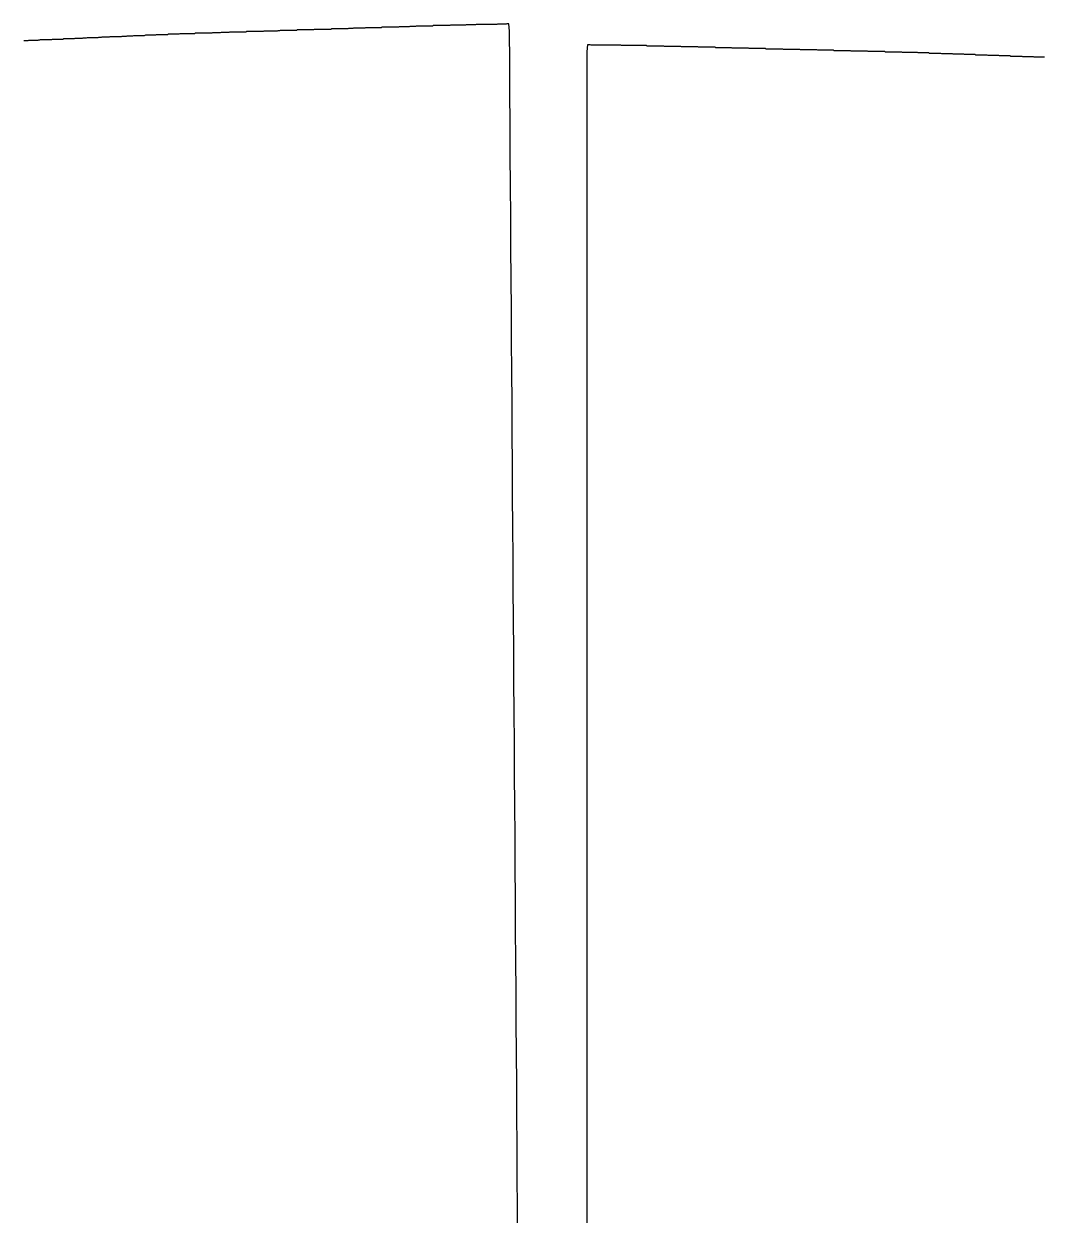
# Model space of a CAD drawing. Header units: millimetres. Extents: x 41 to 1041, y 1148 to 1248.
# Drawn here: x 188.38 to 212.14, y 1175.54 to 1203.28 of the extents above; entities that cross this region are included whole.
import ezdxf

# ---------------------------------------------------------------- set-up
doc = ezdxf.new("R2010")
doc.units = ezdxf.units.MM

msp = doc.modelspace()

# ---------------------------------------------------------------- linework, layer by layer
at = {"color": 3}
for points in [[(199.88, 1174.985, 0), (199.875, 1175.705, 0), (199.87, 1176.435, 0), (199.865, 1177.155, 0), (199.86, 1177.875, 0), (199.855, 1178.595, 0), (199.85, 1179.315, 0), (199.845, 1180.035, 0), (199.84, 1180.755, 0), (199.835, 1181.475, 0), (199.83, 1182.205, 0), (199.825, 1182.925, 0), (199.821, 1183.645, 0), (199.816, 1184.365, 0), (199.811, 1185.085, 0), (199.806, 1185.805, 0), (199.801, 1186.525, 0), (199.796, 1187.255, 0), (199.791, 1187.975, 0), (199.786, 1188.695, 0), (199.781, 1189.415, 0), (199.776, 1190.135, 0), (199.771, 1190.855, 0), (199.766, 1191.575, 0), (199.761, 1192.295, 0), (199.756, 1193.025, 0), (199.752, 1193.745, 0), (199.747, 1194.465, 0), (199.742, 1195.185, 0), (199.737, 1195.905, 0), (199.732, 1196.625, 0), (199.727, 1197.345, 0), (199.722, 1198.065, 0), (199.717, 1198.795, 0), (199.712, 1199.515, 0), (199.707, 1200.234, 0), (199.702, 1200.954, 0), (199.697, 1201.674, 0), (199.692, 1202.394, 0), (199.688, 1203.114, 0), (199.673, 1203.284, 0), (199.656, 1203.284, 0), (199.64, 1203.284, 0), (199.623, 1203.284, 0), (199.607, 1203.274, 0), (199.59, 1203.274, 0), (199.573, 1203.274, 0), (199.557, 1203.274, 0), (199.54, 1203.273, 0), (199.524, 1203.273, 0), (199.507, 1203.273, 0), (199.49, 1203.273, 0), (199.474, 1203.273, 0), (199.457, 1203.273, 0), (199.44, 1203.273, 0), (199.424, 1203.273, 0), (199.407, 1203.273, 0), (199.391, 1203.272, 0), (199.374, 1203.272, 0), (199.357, 1203.272, 0), (199.341, 1203.272, 0), (199.324, 1203.272, 0), (199.308, 1203.272, 0), (199.291, 1203.272, 0), (199.274, 1203.272, 0), (199.258, 1203.271, 0), (199.241, 1203.271, 0), (199.225, 1203.271, 0), (199.208, 1203.271, 0), (199.191, 1203.271, 0), (199.175, 1203.271, 0), (199.158, 1203.271, 0), (199.142, 1203.271, 0), (199.125, 1203.271, 0), (199.108, 1203.27, 0), (199.092, 1203.27, 0), (199.075, 1203.27, 0), (199.059, 1203.27, 0), (199.042, 1203.27, 0), (199.025, 1203.27, 0), (199.009, 1203.27, 0), (198.992, 1203.27, 0), (198.976, 1203.27, 0), (198.959, 1203.269, 0), (198.942, 1203.269, 0), (198.926, 1203.269, 0), (198.909, 1203.269, 0), (198.893, 1203.259, 0), (198.876, 1203.259, 0), (198.859, 1203.259, 0), (198.843, 1203.259, 0), (198.826, 1203.259, 0), (198.81, 1203.258, 0), (198.793, 1203.258, 0), (198.776, 1203.258, 0), (198.76, 1203.258, 0), (198.743, 1203.258, 0), (198.727, 1203.258, 0), (198.71, 1203.258, 0), (198.693, 1203.258, 0), (198.678, 1203.258, 0), (198.661, 1203.257, 0), (198.645, 1203.257, 0), (198.628, 1203.257, 0), (198.611, 1203.257, 0), (198.595, 1203.257, 0), (198.578, 1203.257, 0), (198.562, 1203.257, 0), (198.545, 1203.257, 0), (198.528, 1203.257, 0), (198.512, 1203.256, 0), (198.495, 1203.256, 0), (198.479, 1203.256, 0), (198.462, 1203.256, 0), (198.445, 1203.256, 0), (198.429, 1203.256, 0), (198.412, 1203.256, 0), (198.396, 1203.256, 0), (198.379, 1203.255, 0), (198.362, 1203.255, 0), (198.346, 1203.255, 0), (198.329, 1203.255, 0), (198.313, 1203.255, 0), (198.296, 1203.245, 0), (198.279, 1203.245, 0), (198.263, 1203.245, 0), (198.246, 1203.245, 0), (198.23, 1203.244, 0), (198.213, 1203.244, 0), (198.196, 1203.244, 0), (198.18, 1203.244, 0), (198.163, 1203.244, 0), (198.147, 1203.244, 0), (198.13, 1203.244, 0), (198.113, 1203.244, 0), (198.097, 1203.244, 0), (198.08, 1203.243, 0), (198.064, 1203.243, 0), (198.047, 1203.243, 0), (198.03, 1203.243, 0), (198.014, 1203.243, 0), (197.997, 1203.243, 0), (197.981, 1203.243, 0), (197.964, 1203.243, 0), (197.947, 1203.243, 0), (197.931, 1203.242, 0), (197.914, 1203.242, 0), (197.898, 1203.232, 0), (197.881, 1203.232, 0), (197.864, 1203.232, 0), (197.848, 1203.232, 0), (197.831, 1203.232, 0), (197.815, 1203.232, 0), (197.798, 1203.232, 0), (197.781, 1203.231, 0), (197.765, 1203.231, 0), (197.748, 1203.231, 0), (197.732, 1203.231, 0), (197.715, 1203.231, 0), (197.698, 1203.231, 0), (197.682, 1203.231, 0), (197.665, 1203.231, 0), (197.649, 1203.23, 0), (197.632, 1203.23, 0), (197.615, 1203.23, 0), (197.599, 1203.23, 0), (197.582, 1203.23, 0), (197.566, 1203.23, 0), (197.549, 1203.23, 0), (197.532, 1203.23, 0), (197.516, 1203.23, 0), (197.499, 1203.219, 0), (197.483, 1203.219, 0), (197.466, 1203.219, 0), (197.449, 1203.219, 0), (197.433, 1203.219, 0), (197.416, 1203.219, 0), (197.4, 1203.219, 0), (197.383, 1203.219, 0), (197.366, 1203.219, 0), (197.35, 1203.218, 0), (197.333, 1203.218, 0), (197.317, 1203.218, 0), (197.3, 1203.218, 0), (197.283, 1203.218, 0), (197.267, 1203.218, 0), (197.25, 1203.218, 0), (197.234, 1203.218, 0), (197.217, 1203.218, 0), (197.2, 1203.217, 0), (197.184, 1203.217, 0), (197.167, 1203.217, 0), (197.151, 1203.217, 0), (197.134, 1203.217, 0), (197.117, 1203.217, 0), (197.101, 1203.207, 0), (197.084, 1203.207, 0), (197.068, 1203.207, 0), (197.051, 1203.206, 0), (197.034, 1203.206, 0), (197.018, 1203.206, 0), (197.001, 1203.206, 0), (196.985, 1203.206, 0), (196.968, 1203.206, 0), (196.951, 1203.206, 0), (196.935, 1203.206, 0), (196.918, 1203.206, 0), (196.902, 1203.205, 0), (196.885, 1203.205, 0), (196.868, 1203.205, 0), (196.852, 1203.205, 0), (196.835, 1203.205, 0), (196.819, 1203.205, 0), (196.802, 1203.205, 0), (196.785, 1203.205, 0), (196.769, 1203.204, 0), (196.752, 1203.204, 0), (196.736, 1203.204, 0), (196.719, 1203.204, 0), (196.702, 1203.194, 0), (196.686, 1203.194, 0), (196.669, 1203.194, 0), (196.653, 1203.194, 0), (196.636, 1203.194, 0), (196.619, 1203.193, 0), (196.603, 1203.193, 0), (196.586, 1203.193, 0), (196.57, 1203.193, 0), (196.553, 1203.193, 0), (196.536, 1203.193, 0), (196.52, 1203.193, 0), (196.503, 1203.193, 0), (196.487, 1203.193, 0), (196.47, 1203.192, 0), (196.453, 1203.192, 0), (196.437, 1203.192, 0), (196.42, 1203.192, 0), (196.404, 1203.192, 0), (196.387, 1203.192, 0), (196.37, 1203.192, 0), (196.354, 1203.192, 0), (196.337, 1203.192, 0), (196.321, 1203.181, 0), (196.304, 1203.181, 0), (196.287, 1203.181, 0), (196.271, 1203.181, 0), (196.254, 1203.181, 0), (196.238, 1203.181, 0), (196.221, 1203.181, 0), (196.204, 1203.181, 0), (196.188, 1203.181, 0), (196.171, 1203.18, 0), (196.155, 1203.18, 0), (196.138, 1203.18, 0), (196.121, 1203.18, 0), (196.105, 1203.18, 0), (196.088, 1203.18, 0), (196.072, 1203.18, 0), (196.055, 1203.18, 0), (196.038, 1203.179, 0), (196.022, 1203.179, 0), (196.005, 1203.179, 0), (195.989, 1203.179, 0), (195.972, 1203.179, 0), (195.955, 1203.179, 0), (195.939, 1203.179, 0), (195.922, 1203.169, 0), (195.906, 1203.169, 0), (195.889, 1203.168, 0), (195.872, 1203.168, 0), (195.856, 1203.168, 0), (195.839, 1203.168, 0), (195.823, 1203.168, 0), (195.806, 1203.168, 0), (195.79, 1203.168, 0), (195.773, 1203.168, 0), (195.756, 1203.168, 0), (195.74, 1203.167, 0), (195.723, 1203.167, 0), (195.707, 1203.167, 0), (195.69, 1203.167, 0), (195.673, 1203.167, 0), (195.657, 1203.167, 0), (195.64, 1203.167, 0), (195.624, 1203.167, 0), (195.607, 1203.167, 0), (195.59, 1203.166, 0), (195.574, 1203.166, 0), (195.557, 1203.166, 0), (195.541, 1203.166, 0), (195.524, 1203.156, 0), (195.507, 1203.156, 0), (195.491, 1203.156, 0), (195.474, 1203.156, 0), (195.458, 1203.156, 0), (195.441, 1203.155, 0), (195.424, 1203.155, 0), (195.408, 1203.155, 0), (195.391, 1203.155, 0), (195.375, 1203.155, 0), (195.358, 1203.155, 0), (195.341, 1203.155, 0), (195.325, 1203.155, 0), (195.308, 1203.155, 0), (195.292, 1203.154, 0), (195.275, 1203.154, 0), (195.258, 1203.154, 0), (195.242, 1203.154, 0), (195.225, 1203.154, 0), (195.209, 1203.154, 0), (195.192, 1203.154, 0), (195.175, 1203.154, 0), (195.159, 1203.153, 0), (195.142, 1203.153, 0), (195.126, 1203.143, 0), (195.109, 1203.143, 0), (195.092, 1203.143, 0), (195.076, 1203.143, 0), (195.059, 1203.143, 0), (195.043, 1203.143, 0), (195.026, 1203.143, 0), (195.009, 1203.142, 0), (194.993, 1203.142, 0), (194.976, 1203.142, 0), (194.96, 1203.142, 0), (194.943, 1203.142, 0), (194.926, 1203.142, 0), (194.91, 1203.142, 0), (194.893, 1203.142, 0), (194.877, 1203.142, 0), (194.86, 1203.141, 0), (194.843, 1203.141, 0), (194.827, 1203.141, 0), (194.81, 1203.141, 0), (194.794, 1203.141, 0), (194.777, 1203.141, 0), (194.76, 1203.141, 0), (194.744, 1203.141, 0), (194.727, 1203.131, 0), (194.711, 1203.13, 0), (194.694, 1203.13, 0), (194.677, 1203.13, 0), (194.661, 1203.13, 0), (194.644, 1203.13, 0), (194.628, 1203.13, 0), (194.611, 1203.13, 0), (194.594, 1203.13, 0), (194.578, 1203.13, 0), (194.561, 1203.129, 0), (194.545, 1203.129, 0), (194.528, 1203.129, 0), (194.511, 1203.129, 0), (194.495, 1203.129, 0), (194.478, 1203.129, 0), (194.462, 1203.129, 0), (194.445, 1203.129, 0), (194.428, 1203.128, 0), (194.412, 1203.128, 0), (194.395, 1203.128, 0), (194.379, 1203.128, 0), (194.362, 1203.128, 0), (194.345, 1203.128, 0), (194.329, 1203.118, 0), (194.312, 1203.118, 0), (194.296, 1203.118, 0), (194.279, 1203.117, 0), (194.262, 1203.117, 0), (194.246, 1203.117, 0), (194.229, 1203.117, 0), (194.213, 1203.117, 0), (194.196, 1203.117, 0), (194.179, 1203.117, 0), (194.163, 1203.117, 0), (194.146, 1203.117, 0), (194.13, 1203.116, 0), (194.113, 1203.116, 0), (194.096, 1203.116, 0), (194.08, 1203.116, 0), (194.063, 1203.116, 0), (194.047, 1203.116, 0), (194.03, 1203.116, 0), (194.013, 1203.116, 0), (193.997, 1203.116, 0), (193.98, 1203.115, 0), (193.964, 1203.115, 0), (193.947, 1203.105, 0), (193.93, 1203.105, 0), (193.914, 1203.105, 0), (193.897, 1203.105, 0), (193.881, 1203.105, 0), (193.864, 1203.105, 0), (193.847, 1203.105, 0), (193.831, 1203.104, 0), (193.814, 1203.104, 0), (193.798, 1203.104, 0), (193.781, 1203.104, 0), (193.764, 1203.104, 0), (193.748, 1203.104, 0), (193.731, 1203.104, 0), (193.715, 1203.104, 0), (193.698, 1203.104, 0), (193.681, 1203.103, 0), (193.665, 1203.103, 0), (193.648, 1203.103, 0), (193.632, 1203.103, 0), (193.615, 1203.103, 0), (193.598, 1203.103, 0), (193.582, 1203.103, 0), (193.565, 1203.103, 0), (193.55, 1203.092, 0), (193.533, 1203.092, 0), (193.516, 1203.092, 0), (193.5, 1203.092, 0), (193.483, 1203.092, 0), (193.467, 1203.092, 0), (193.45, 1203.092, 0), (193.433, 1203.092, 0), (193.417, 1203.092, 0), (193.4, 1203.091, 0), (193.384, 1203.091, 0), (193.367, 1203.091, 0), (193.35, 1203.091, 0), (193.334, 1203.091, 0), (193.317, 1203.091, 0), (193.301, 1203.091, 0), (193.284, 1203.091, 0), (193.267, 1203.091, 0), (193.251, 1203.09, 0), (193.234, 1203.09, 0), (193.218, 1203.09, 0), (193.201, 1203.09, 0), (193.184, 1203.09, 0), (193.168, 1203.09, 0), (193.151, 1203.08, 0), (193.135, 1203.08, 0), (193.118, 1203.08, 0), (193.101, 1203.079, 0), (193.085, 1203.079, 0), (193.068, 1203.079, 0), (193.052, 1203.079, 0), (193.035, 1203.079, 0), (193.018, 1203.079, 0), (193.002, 1203.079, 0), (192.985, 1203.079, 0), (192.969, 1203.079, 0), (192.952, 1203.078, 0), (192.935, 1203.078, 0), (192.919, 1203.078, 0), (192.902, 1203.078, 0), (192.886, 1203.078, 0), (192.869, 1203.078, 0), (192.852, 1203.078, 0), (192.836, 1203.078, 0), (192.819, 1203.078, 0), (192.803, 1203.077, 0), (192.786, 1203.077, 0), (192.769, 1203.077, 0), (192.753, 1203.067, 0), (192.736, 1203.067, 0), (192.72, 1203.067, 0), (192.703, 1203.067, 0), (192.686, 1203.067, 0), (192.67, 1203.066, 0), (192.653, 1203.066, 0), (192.637, 1203.066, 0), (192.62, 1203.066, 0), (192.604, 1203.066, 0), (192.587, 1203.066, 0), (192.57, 1203.066, 0), (192.554, 1203.066, 0), (192.537, 1203.066, 0), (192.521, 1203.065, 0), (192.504, 1203.065, 0), (192.487, 1203.065, 0), (192.471, 1203.065, 0), (192.454, 1203.065, 0), (192.438, 1203.065, 0), (192.421, 1203.065, 0), (192.404, 1203.065, 0), (192.388, 1203.065, 0), (192.371, 1203.064, 0), (192.355, 1203.054, 0), (192.338, 1203.054, 0), (192.321, 1203.054, 0), (192.305, 1203.054, 0), (192.288, 1203.054, 0), (192.272, 1203.054, 0), (192.255, 1203.054, 0), (192.238, 1203.054, 0), (192.222, 1203.053, 0), (192.205, 1203.053, 0), (192.189, 1203.053, 0), (192.172, 1203.053, 0), (192.155, 1203.053, 0), (192.139, 1203.053, 0), (192.122, 1203.053, 0), (192.106, 1203.053, 0), (192.089, 1203.053, 0), (192.072, 1203.052, 0), (192.056, 1203.052, 0), (192.039, 1203.052, 0), (192.023, 1203.052, 0), (192.006, 1203.052, 0), (191.989, 1203.042, 0), (191.973, 1203.042, 0), (191.956, 1203.042, 0), (191.94, 1203.041, 0), (191.923, 1203.041, 0), (191.906, 1203.041, 0), (191.89, 1203.041, 0), (191.873, 1203.041, 0), (191.857, 1203.041, 0), (191.84, 1203.041, 0), (191.823, 1203.041, 0), (191.807, 1203.041, 0), (191.79, 1203.04, 0), (191.774, 1203.04, 0), (191.757, 1203.04, 0), (191.74, 1203.04, 0), (191.724, 1203.03, 0), (191.707, 1203.03, 0), (191.691, 1203.03, 0), (191.674, 1203.03, 0), (191.658, 1203.03, 0), (191.641, 1203.029, 0), (191.624, 1203.029, 0), (191.608, 1203.029, 0), (191.591, 1203.029, 0), (191.575, 1203.029, 0), (191.558, 1203.029, 0), (191.541, 1203.029, 0), (191.525, 1203.029, 0), (191.508, 1203.029, 0), (191.492, 1203.028, 0), (191.475, 1203.028, 0), (191.458, 1203.028, 0), (191.442, 1203.018, 0), (191.425, 1203.018, 0), (191.409, 1203.018, 0), (191.392, 1203.018, 0), (191.375, 1203.018, 0), (191.359, 1203.018, 0), (191.342, 1203.017, 0), (191.326, 1203.017, 0), (191.309, 1203.017, 0), (191.292, 1203.017, 0), (191.276, 1203.017, 0), (191.259, 1203.017, 0), (191.243, 1203.017, 0), (191.226, 1203.017, 0), (191.209, 1203.017, 0), (191.193, 1203.016, 0), (191.176, 1203.006, 0), (191.16, 1203.006, 0), (191.143, 1203.006, 0), (191.127, 1203.006, 0), (191.11, 1203.006, 0), (191.093, 1203.006, 0), (191.077, 1203.006, 0), (191.06, 1203.005, 0), (191.044, 1203.005, 0), (191.027, 1203.005, 0), (191.01, 1203.005, 0), (190.994, 1203.005, 0), (190.977, 1203.005, 0), (190.961, 1203.005, 0), (190.944, 1203.005, 0), (190.927, 1203.005, 0), (190.911, 1202.994, 0), (190.894, 1202.994, 0), (190.878, 1202.994, 0), (190.861, 1202.994, 0), (190.844, 1202.994, 0), (190.828, 1202.994, 0), (190.811, 1202.994, 0), (190.795, 1202.994, 0), (190.778, 1202.994, 0), (190.761, 1202.993, 0), (190.745, 1202.993, 0), (190.728, 1202.993, 0), (190.712, 1202.993, 0), (190.695, 1202.993, 0), (190.679, 1202.993, 0), (190.662, 1202.993, 0), (190.645, 1202.983, 0), (190.629, 1202.983, 0), (190.612, 1202.982, 0), (190.596, 1202.982, 0), (190.579, 1202.982, 0), (190.562, 1202.982, 0), (190.546, 1202.982, 0), (190.529, 1202.982, 0), (190.513, 1202.982, 0), (190.496, 1202.982, 0), (190.479, 1202.982, 0), (190.463, 1202.981, 0), (190.446, 1202.981, 0), (190.43, 1202.981, 0), (190.413, 1202.981, 0), (190.396, 1202.981, 0), (190.38, 1202.981, 0), (190.363, 1202.971, 0), (190.347, 1202.971, 0), (190.33, 1202.97, 0), (190.313, 1202.97, 0), (190.297, 1202.97, 0), (190.28, 1202.97, 0), (190.264, 1202.97, 0), (190.247, 1202.97, 0), (190.231, 1202.97, 0), (190.214, 1202.97, 0), (190.197, 1202.97, 0), (190.181, 1202.969, 0), (190.164, 1202.969, 0), (190.148, 1202.969, 0), (190.131, 1202.969, 0), (190.114, 1202.969, 0), (190.098, 1202.959, 0), (190.081, 1202.959, 0), (190.065, 1202.959, 0), (190.048, 1202.959, 0), (190.031, 1202.958, 0), (190.015, 1202.958, 0), (189.998, 1202.958, 0), (189.982, 1202.958, 0), (189.965, 1202.958, 0), (189.948, 1202.958, 0), (189.932, 1202.958, 0), (189.915, 1202.958, 0), (189.899, 1202.958, 0), (189.882, 1202.957, 0), (189.865, 1202.957, 0), (189.849, 1202.957, 0), (189.832, 1202.947, 0), (189.816, 1202.947, 0), (189.799, 1202.947, 0), (189.783, 1202.947, 0), (189.766, 1202.947, 0), (189.749, 1202.947, 0), (189.733, 1202.946, 0), (189.716, 1202.946, 0), (189.7, 1202.946, 0), (189.683, 1202.946, 0), (189.666, 1202.946, 0), (189.65, 1202.946, 0), (189.633, 1202.946, 0), (189.617, 1202.946, 0), (189.6, 1202.946, 0), (189.583, 1202.945, 0), (189.567, 1202.945, 0), (189.55, 1202.935, 0), (189.534, 1202.935, 0), (189.517, 1202.935, 0), (189.5, 1202.935, 0), (189.484, 1202.935, 0), (189.467, 1202.935, 0), (189.451, 1202.934, 0), (189.434, 1202.934, 0), (189.417, 1202.934, 0), (189.401, 1202.934, 0), (189.384, 1202.934, 0), (189.368, 1202.934, 0), (189.351, 1202.934, 0), (189.334, 1202.934, 0), (189.318, 1202.934, 0), (189.301, 1202.933, 0), (189.286, 1202.923, 0), (189.269, 1202.923, 0), (189.253, 1202.923, 0), (189.236, 1202.923, 0), (189.219, 1202.923, 0), (189.203, 1202.923, 0), (189.186, 1202.923, 0), (189.17, 1202.923, 0), (189.153, 1202.922, 0), (189.136, 1202.922, 0), (189.12, 1202.922, 0), (189.103, 1202.922, 0), (189.087, 1202.922, 0), (189.07, 1202.922, 0), (189.053, 1202.922, 0), (189.037, 1202.922, 0), (189.02, 1202.912, 0), (189.004, 1202.911, 0), (188.987, 1202.911, 0), (188.97, 1202.911, 0), (188.954, 1202.911, 0), (188.937, 1202.911, 0), (188.921, 1202.911, 0), (188.904, 1202.911, 0), (188.887, 1202.911, 0), (188.871, 1202.911, 0), (188.854, 1202.91, 0), (188.838, 1202.91, 0), (188.821, 1202.91, 0), (188.805, 1202.91, 0), (188.788, 1202.91, 0), (188.771, 1202.91, 0), (188.755, 1202.91, 0), (188.738, 1202.9, 0), (188.722, 1202.9, 0), (188.705, 1202.899, 0), (188.688, 1202.899, 0), (188.672, 1202.899, 0), (188.655, 1202.899, 0), (188.639, 1202.899, 0), (188.622, 1202.899, 0), (188.605, 1202.899, 0), (188.589, 1202.899, 0), (188.572, 1202.898, 0), (188.556, 1202.898, 0), (188.539, 1202.898, 0), (188.522, 1202.898, 0), (188.506, 1202.898, 0), (188.489, 1202.898, 0), (188.473, 1202.888, 0), (188.456, 1202.888, 0), (188.439, 1202.888, 0), (188.423, 1202.887, 0), (188.406, 1202.887, 0), (188.39, 1202.887, 0), (188.373, 1202.887, 0)], [(201.499, 1175.225, 0), (201.499, 1175.955, 0), (201.499, 1176.675, 0), (201.499, 1177.395, 0), (201.499, 1178.115, 0), (201.499, 1178.835, 0), (201.499, 1179.555, 0), (201.499, 1180.275, 0), (201.499, 1180.995, 0), (201.499, 1181.725, 0), (201.499, 1182.445, 0), (201.499, 1183.165, 0), (201.499, 1183.885, 0), (201.499, 1184.605, 0), (201.499, 1185.325, 0), (201.499, 1186.045, 0), (201.499, 1186.775, 0), (201.499, 1187.495, 0), (201.499, 1188.215, 0), (201.499, 1188.935, 0), (201.499, 1189.655, 0), (201.499, 1190.375, 0), (201.499, 1191.095, 0), (201.499, 1191.815, 0), (201.499, 1192.545, 0), (201.499, 1193.265, 0), (201.499, 1193.985, 0), (201.499, 1194.705, 0), (201.499, 1195.425, 0), (201.499, 1196.145, 0), (201.499, 1196.865, 0), (201.499, 1197.585, 0), (201.499, 1198.315, 0), (201.499, 1199.035, 0), (201.499, 1199.755, 0), (201.499, 1200.475, 0), (201.499, 1201.195, 0), (201.499, 1201.915, 0), (201.499, 1202.635, 0), (201.512, 1202.805, 0), (201.529, 1202.805, 0), (201.545, 1202.805, 0), (201.562, 1202.805, 0), (201.578, 1202.795, 0), (201.595, 1202.795, 0), (201.612, 1202.795, 0), (201.628, 1202.795, 0), (201.645, 1202.795, 0), (201.661, 1202.795, 0), (201.678, 1202.795, 0), (201.695, 1202.795, 0), (201.711, 1202.795, 0), (201.728, 1202.795, 0), (201.745, 1202.795, 0), (201.761, 1202.795, 0), (201.778, 1202.795, 0), (201.794, 1202.795, 0), (201.811, 1202.795, 0), (201.828, 1202.795, 0), (201.844, 1202.795, 0), (201.861, 1202.795, 0), (201.877, 1202.795, 0), (201.894, 1202.795, 0), (201.911, 1202.795, 0), (201.927, 1202.795, 0), (201.944, 1202.795, 0), (201.96, 1202.795, 0), (201.977, 1202.795, 0), (201.994, 1202.795, 0), (202.01, 1202.795, 0), (202.027, 1202.795, 0), (202.043, 1202.795, 0), (202.06, 1202.795, 0), (202.077, 1202.795, 0), (202.093, 1202.795, 0), (202.11, 1202.795, 0), (202.126, 1202.795, 0), (202.143, 1202.795, 0), (202.16, 1202.795, 0), (202.176, 1202.795, 0), (202.193, 1202.795, 0), (202.209, 1202.795, 0), (202.226, 1202.795, 0), (202.243, 1202.795, 0), (202.259, 1202.795, 0), (202.276, 1202.795, 0), (202.292, 1202.785, 0), (202.309, 1202.785, 0), (202.326, 1202.785, 0), (202.342, 1202.785, 0), (202.359, 1202.785, 0), (202.375, 1202.785, 0), (202.392, 1202.785, 0), (202.409, 1202.785, 0), (202.425, 1202.785, 0), (202.442, 1202.785, 0), (202.458, 1202.785, 0), (202.475, 1202.785, 0), (202.492, 1202.785, 0), (202.508, 1202.785, 0), (202.525, 1202.785, 0), (202.541, 1202.785, 0), (202.558, 1202.785, 0), (202.575, 1202.785, 0), (202.591, 1202.785, 0), (202.608, 1202.785, 0), (202.624, 1202.785, 0), (202.641, 1202.785, 0), (202.658, 1202.785, 0), (202.674, 1202.785, 0), (202.691, 1202.785, 0), (202.707, 1202.785, 0), (202.724, 1202.785, 0), (202.741, 1202.785, 0), (202.757, 1202.785, 0), (202.774, 1202.785, 0), (202.79, 1202.785, 0), (202.807, 1202.785, 0), (202.824, 1202.785, 0), (202.84, 1202.785, 0), (202.857, 1202.785, 0), (202.873, 1202.785, 0), (202.89, 1202.775, 0), (202.907, 1202.775, 0), (202.923, 1202.775, 0), (202.94, 1202.775, 0), (202.956, 1202.775, 0), (202.973, 1202.775, 0), (202.99, 1202.775, 0), (203.006, 1202.775, 0), (203.023, 1202.775, 0), (203.039, 1202.775, 0), (203.056, 1202.775, 0), (203.073, 1202.775, 0), (203.089, 1202.775, 0), (203.106, 1202.775, 0), (203.122, 1202.775, 0), (203.139, 1202.775, 0), (203.156, 1202.775, 0), (203.172, 1202.775, 0), (203.189, 1202.775, 0), (203.205, 1202.775, 0), (203.222, 1202.775, 0), (203.239, 1202.775, 0), (203.255, 1202.775, 0), (203.272, 1202.775, 0), (203.288, 1202.765, 0), (203.305, 1202.765, 0), (203.322, 1202.765, 0), (203.338, 1202.765, 0), (203.355, 1202.765, 0), (203.371, 1202.765, 0), (203.388, 1202.765, 0), (203.405, 1202.765, 0), (203.421, 1202.765, 0), (203.438, 1202.765, 0), (203.454, 1202.765, 0), (203.471, 1202.765, 0), (203.488, 1202.765, 0), (203.504, 1202.765, 0), (203.521, 1202.765, 0), (203.537, 1202.765, 0), (203.554, 1202.765, 0), (203.571, 1202.765, 0), (203.587, 1202.765, 0), (203.604, 1202.765, 0), (203.62, 1202.765, 0), (203.637, 1202.765, 0), (203.654, 1202.765, 0), (203.67, 1202.765, 0), (203.687, 1202.755, 0), (203.703, 1202.755, 0), (203.72, 1202.755, 0), (203.737, 1202.755, 0), (203.753, 1202.755, 0), (203.77, 1202.755, 0), (203.786, 1202.755, 0), (203.803, 1202.755, 0), (203.82, 1202.755, 0), (203.836, 1202.755, 0), (203.853, 1202.755, 0), (203.869, 1202.755, 0), (203.886, 1202.755, 0), (203.903, 1202.755, 0), (203.919, 1202.755, 0), (203.936, 1202.755, 0), (203.952, 1202.755, 0), (203.969, 1202.755, 0), (203.986, 1202.755, 0), (204.002, 1202.755, 0), (204.019, 1202.755, 0), (204.035, 1202.755, 0), (204.052, 1202.755, 0), (204.069, 1202.755, 0), (204.085, 1202.745, 0), (204.102, 1202.745, 0), (204.118, 1202.745, 0), (204.135, 1202.745, 0), (204.152, 1202.745, 0), (204.168, 1202.745, 0), (204.185, 1202.745, 0), (204.201, 1202.745, 0), (204.218, 1202.745, 0), (204.235, 1202.745, 0), (204.251, 1202.745, 0), (204.268, 1202.745, 0), (204.284, 1202.745, 0), (204.301, 1202.745, 0), (204.318, 1202.745, 0), (204.334, 1202.745, 0), (204.351, 1202.745, 0), (204.367, 1202.745, 0), (204.384, 1202.745, 0), (204.401, 1202.745, 0), (204.417, 1202.745, 0), (204.434, 1202.745, 0), (204.45, 1202.745, 0), (204.467, 1202.745, 0), (204.484, 1202.735, 0), (204.5, 1202.735, 0), (204.517, 1202.735, 0), (204.533, 1202.735, 0), (204.55, 1202.735, 0), (204.567, 1202.735, 0), (204.583, 1202.735, 0), (204.6, 1202.735, 0), (204.616, 1202.735, 0), (204.633, 1202.735, 0), (204.65, 1202.735, 0), (204.666, 1202.735, 0), (204.683, 1202.735, 0), (204.699, 1202.735, 0), (204.716, 1202.735, 0), (204.733, 1202.735, 0), (204.749, 1202.735, 0), (204.766, 1202.735, 0), (204.782, 1202.735, 0), (204.799, 1202.735, 0), (204.816, 1202.735, 0), (204.832, 1202.735, 0), (204.849, 1202.735, 0), (204.865, 1202.725, 0), (204.882, 1202.725, 0), (204.899, 1202.725, 0), (204.915, 1202.725, 0), (204.932, 1202.725, 0), (204.948, 1202.725, 0), (204.965, 1202.725, 0), (204.982, 1202.725, 0), (204.998, 1202.725, 0), (205.015, 1202.725, 0), (205.031, 1202.725, 0), (205.048, 1202.725, 0), (205.065, 1202.725, 0), (205.081, 1202.725, 0), (205.098, 1202.725, 0), (205.114, 1202.725, 0), (205.131, 1202.725, 0), (205.148, 1202.725, 0), (205.164, 1202.725, 0), (205.181, 1202.725, 0), (205.197, 1202.725, 0), (205.214, 1202.725, 0), (205.231, 1202.725, 0), (205.247, 1202.725, 0), (205.264, 1202.715, 0), (205.28, 1202.715, 0), (205.297, 1202.715, 0), (205.314, 1202.715, 0), (205.33, 1202.715, 0), (205.347, 1202.715, 0), (205.363, 1202.715, 0), (205.38, 1202.715, 0), (205.396, 1202.715, 0), (205.413, 1202.715, 0), (205.43, 1202.715, 0), (205.446, 1202.715, 0), (205.463, 1202.715, 0), (205.479, 1202.715, 0), (205.496, 1202.715, 0), (205.513, 1202.715, 0), (205.529, 1202.715, 0), (205.546, 1202.715, 0), (205.562, 1202.715, 0), (205.579, 1202.715, 0), (205.596, 1202.715, 0), (205.612, 1202.715, 0), (205.629, 1202.715, 0), (205.645, 1202.715, 0), (205.662, 1202.705, 0), (205.679, 1202.705, 0), (205.695, 1202.705, 0), (205.712, 1202.705, 0), (205.728, 1202.705, 0), (205.745, 1202.705, 0), (205.762, 1202.705, 0), (205.778, 1202.705, 0), (205.795, 1202.705, 0), (205.811, 1202.705, 0), (205.828, 1202.705, 0), (205.845, 1202.705, 0), (205.861, 1202.705, 0), (205.878, 1202.705, 0), (205.894, 1202.705, 0), (205.911, 1202.705, 0), (205.928, 1202.705, 0), (205.944, 1202.705, 0), (205.961, 1202.705, 0), (205.977, 1202.705, 0), (205.994, 1202.705, 0), (206.011, 1202.705, 0), (206.027, 1202.705, 0), (206.044, 1202.705, 0), (206.06, 1202.695, 0), (206.077, 1202.695, 0), (206.094, 1202.695, 0), (206.11, 1202.695, 0), (206.127, 1202.695, 0), (206.143, 1202.695, 0), (206.16, 1202.695, 0), (206.177, 1202.695, 0), (206.193, 1202.695, 0), (206.21, 1202.695, 0), (206.226, 1202.695, 0), (206.243, 1202.695, 0), (206.26, 1202.695, 0), (206.276, 1202.695, 0), (206.293, 1202.695, 0), (206.309, 1202.695, 0), (206.326, 1202.695, 0), (206.343, 1202.695, 0), (206.359, 1202.695, 0), (206.376, 1202.695, 0), (206.392, 1202.695, 0), (206.409, 1202.695, 0), (206.426, 1202.695, 0), (206.442, 1202.695, 0), (206.459, 1202.685, 0), (206.475, 1202.685, 0), (206.492, 1202.685, 0), (206.509, 1202.685, 0), (206.525, 1202.685, 0), (206.542, 1202.685, 0), (206.558, 1202.685, 0), (206.575, 1202.685, 0), (206.592, 1202.685, 0), (206.608, 1202.685, 0), (206.625, 1202.685, 0), (206.641, 1202.685, 0), (206.658, 1202.685, 0), (206.675, 1202.685, 0), (206.691, 1202.685, 0), (206.708, 1202.685, 0), (206.724, 1202.685, 0), (206.741, 1202.685, 0), (206.758, 1202.685, 0), (206.774, 1202.685, 0), (206.791, 1202.685, 0), (206.807, 1202.685, 0), (206.824, 1202.685, 0), (206.841, 1202.685, 0), (206.857, 1202.675, 0), (206.874, 1202.675, 0), (206.89, 1202.675, 0), (206.907, 1202.675, 0), (206.924, 1202.675, 0), (206.94, 1202.675, 0), (206.957, 1202.675, 0), (206.973, 1202.675, 0), (206.99, 1202.675, 0), (207.007, 1202.675, 0), (207.023, 1202.675, 0), (207.04, 1202.675, 0), (207.056, 1202.675, 0), (207.073, 1202.675, 0), (207.09, 1202.675, 0), (207.106, 1202.675, 0), (207.123, 1202.675, 0), (207.139, 1202.675, 0), (207.156, 1202.675, 0), (207.173, 1202.675, 0), (207.189, 1202.675, 0), (207.206, 1202.675, 0), (207.222, 1202.675, 0), (207.239, 1202.665, 0), (207.256, 1202.665, 0), (207.272, 1202.665, 0), (207.289, 1202.665, 0), (207.305, 1202.665, 0), (207.322, 1202.665, 0), (207.339, 1202.665, 0), (207.355, 1202.665, 0), (207.372, 1202.665, 0), (207.388, 1202.665, 0), (207.405, 1202.665, 0), (207.422, 1202.665, 0), (207.438, 1202.665, 0), (207.455, 1202.665, 0), (207.471, 1202.665, 0), (207.488, 1202.665, 0), (207.505, 1202.665, 0), (207.521, 1202.665, 0), (207.538, 1202.665, 0), (207.554, 1202.665, 0), (207.571, 1202.665, 0), (207.588, 1202.665, 0), (207.604, 1202.665, 0), (207.621, 1202.665, 0), (207.637, 1202.655, 0), (207.654, 1202.655, 0), (207.671, 1202.655, 0), (207.687, 1202.655, 0), (207.704, 1202.655, 0), (207.72, 1202.655, 0), (207.737, 1202.655, 0), (207.754, 1202.655, 0), (207.77, 1202.655, 0), (207.787, 1202.655, 0), (207.803, 1202.655, 0), (207.82, 1202.655, 0), (207.837, 1202.655, 0), (207.853, 1202.655, 0), (207.87, 1202.655, 0), (207.886, 1202.655, 0), (207.903, 1202.655, 0), (207.92, 1202.655, 0), (207.936, 1202.655, 0), (207.953, 1202.655, 0), (207.969, 1202.655, 0), (207.986, 1202.655, 0), (208.003, 1202.655, 0), (208.019, 1202.655, 0), (208.036, 1202.645, 0), (208.052, 1202.645, 0), (208.069, 1202.645, 0), (208.086, 1202.645, 0), (208.102, 1202.645, 0), (208.119, 1202.645, 0), (208.135, 1202.645, 0), (208.152, 1202.645, 0), (208.169, 1202.645, 0), (208.185, 1202.645, 0), (208.202, 1202.645, 0), (208.218, 1202.645, 0), (208.235, 1202.645, 0), (208.252, 1202.645, 0), (208.268, 1202.645, 0), (208.285, 1202.645, 0), (208.301, 1202.645, 0), (208.318, 1202.645, 0), (208.335, 1202.645, 0), (208.351, 1202.645, 0), (208.368, 1202.645, 0), (208.384, 1202.645, 0), (208.401, 1202.645, 0), (208.418, 1202.645, 0), (208.434, 1202.635, 0), (208.451, 1202.635, 0), (208.467, 1202.635, 0), (208.484, 1202.635, 0), (208.501, 1202.635, 0), (208.517, 1202.635, 0), (208.534, 1202.635, 0), (208.55, 1202.635, 0), (208.567, 1202.635, 0), (208.583, 1202.635, 0), (208.6, 1202.635, 0), (208.617, 1202.635, 0), (208.633, 1202.635, 0), (208.65, 1202.635, 0), (208.666, 1202.635, 0), (208.683, 1202.635, 0), (208.7, 1202.635, 0), (208.716, 1202.635, 0), (208.733, 1202.635, 0), (208.749, 1202.635, 0), (208.766, 1202.635, 0), (208.783, 1202.635, 0), (208.799, 1202.635, 0), (208.816, 1202.635, 0), (208.832, 1202.625, 0), (208.849, 1202.625, 0), (208.866, 1202.625, 0), (208.882, 1202.625, 0), (208.899, 1202.625, 0), (208.915, 1202.625, 0), (208.932, 1202.625, 0), (208.949, 1202.625, 0), (208.965, 1202.625, 0), (208.982, 1202.625, 0), (208.998, 1202.625, 0), (209.015, 1202.625, 0), (209.032, 1202.625, 0), (209.048, 1202.625, 0), (209.065, 1202.625, 0), (209.081, 1202.625, 0), (209.098, 1202.625, 0), (209.115, 1202.625, 0), (209.131, 1202.625, 0), (209.148, 1202.625, 0), (209.164, 1202.625, 0), (209.181, 1202.625, 0), (209.198, 1202.615, 0), (209.214, 1202.615, 0), (209.231, 1202.615, 0), (209.247, 1202.615, 0), (209.264, 1202.615, 0), (209.281, 1202.615, 0), (209.297, 1202.615, 0), (209.314, 1202.615, 0), (209.33, 1202.615, 0), (209.347, 1202.615, 0), (209.364, 1202.615, 0), (209.38, 1202.615, 0), (209.397, 1202.615, 0), (209.413, 1202.615, 0), (209.43, 1202.615, 0), (209.447, 1202.615, 0), (209.463, 1202.605, 0), (209.48, 1202.605, 0), (209.496, 1202.605, 0), (209.513, 1202.605, 0), (209.529, 1202.605, 0), (209.546, 1202.605, 0), (209.563, 1202.605, 0), (209.579, 1202.605, 0), (209.596, 1202.605, 0), (209.612, 1202.605, 0), (209.629, 1202.605, 0), (209.646, 1202.605, 0), (209.662, 1202.605, 0), (209.679, 1202.605, 0), (209.695, 1202.605, 0), (209.712, 1202.605, 0), (209.729, 1202.605, 0), (209.745, 1202.595, 0), (209.762, 1202.595, 0), (209.778, 1202.595, 0), (209.795, 1202.595, 0), (209.812, 1202.595, 0), (209.828, 1202.595, 0), (209.845, 1202.595, 0), (209.861, 1202.595, 0), (209.878, 1202.595, 0), (209.895, 1202.595, 0), (209.911, 1202.595, 0), (209.928, 1202.595, 0), (209.944, 1202.595, 0), (209.961, 1202.595, 0), (209.978, 1202.595, 0), (209.994, 1202.595, 0), (210.011, 1202.585, 0), (210.027, 1202.585, 0), (210.044, 1202.585, 0), (210.06, 1202.585, 0), (210.077, 1202.585, 0), (210.094, 1202.585, 0), (210.11, 1202.585, 0), (210.127, 1202.585, 0), (210.143, 1202.585, 0), (210.16, 1202.585, 0), (210.177, 1202.585, 0), (210.193, 1202.585, 0), (210.21, 1202.585, 0), (210.226, 1202.585, 0), (210.243, 1202.585, 0), (210.26, 1202.585, 0), (210.276, 1202.575, 0), (210.293, 1202.575, 0), (210.309, 1202.575, 0), (210.326, 1202.575, 0), (210.343, 1202.575, 0), (210.359, 1202.575, 0), (210.376, 1202.575, 0), (210.392, 1202.575, 0), (210.409, 1202.575, 0), (210.426, 1202.575, 0), (210.442, 1202.575, 0), (210.459, 1202.575, 0), (210.475, 1202.575, 0), (210.492, 1202.575, 0), (210.508, 1202.575, 0), (210.525, 1202.575, 0), (210.542, 1202.565, 0), (210.558, 1202.565, 0), (210.575, 1202.565, 0), (210.591, 1202.565, 0), (210.608, 1202.565, 0), (210.625, 1202.565, 0), (210.641, 1202.565, 0), (210.658, 1202.565, 0), (210.674, 1202.565, 0), (210.691, 1202.565, 0), (210.708, 1202.565, 0), (210.724, 1202.565, 0), (210.741, 1202.565, 0), (210.757, 1202.565, 0), (210.774, 1202.565, 0), (210.791, 1202.565, 0), (210.807, 1202.565, 0), (210.824, 1202.555, 0), (210.84, 1202.555, 0), (210.857, 1202.555, 0), (210.874, 1202.555, 0), (210.89, 1202.555, 0), (210.907, 1202.555, 0), (210.923, 1202.555, 0), (210.94, 1202.555, 0), (210.956, 1202.555, 0), (210.973, 1202.555, 0), (210.99, 1202.555, 0), (211.006, 1202.555, 0), (211.023, 1202.555, 0), (211.039, 1202.555, 0), (211.056, 1202.555, 0), (211.073, 1202.555, 0), (211.089, 1202.545, 0), (211.106, 1202.545, 0), (211.122, 1202.545, 0), (211.139, 1202.545, 0), (211.156, 1202.545, 0), (211.172, 1202.545, 0), (211.189, 1202.545, 0), (211.205, 1202.545, 0), (211.222, 1202.545, 0), (211.239, 1202.545, 0), (211.255, 1202.545, 0), (211.272, 1202.545, 0), (211.288, 1202.545, 0), (211.305, 1202.545, 0), (211.322, 1202.545, 0), (211.338, 1202.545, 0), (211.355, 1202.535, 0), (211.371, 1202.535, 0), (211.388, 1202.535, 0), (211.404, 1202.535, 0), (211.421, 1202.535, 0), (211.438, 1202.535, 0), (211.454, 1202.535, 0), (211.471, 1202.535, 0), (211.487, 1202.535, 0), (211.504, 1202.535, 0), (211.521, 1202.535, 0), (211.537, 1202.535, 0), (211.554, 1202.535, 0), (211.57, 1202.535, 0), (211.587, 1202.535, 0), (211.604, 1202.535, 0), (211.62, 1202.535, 0), (211.637, 1202.525, 0), (211.653, 1202.525, 0), (211.67, 1202.525, 0), (211.687, 1202.525, 0), (211.703, 1202.525, 0), (211.72, 1202.525, 0), (211.736, 1202.525, 0), (211.753, 1202.525, 0), (211.77, 1202.525, 0), (211.786, 1202.525, 0), (211.803, 1202.525, 0), (211.819, 1202.525, 0), (211.836, 1202.525, 0), (211.853, 1202.525, 0), (211.869, 1202.525, 0), (211.886, 1202.525, 0), (211.902, 1202.515, 0), (211.919, 1202.515, 0), (211.935, 1202.515, 0), (211.952, 1202.515, 0), (211.969, 1202.515, 0), (211.985, 1202.515, 0), (212.002, 1202.515, 0), (212.018, 1202.515, 0), (212.035, 1202.515, 0), (212.052, 1202.515, 0), (212.068, 1202.515, 0), (212.085, 1202.515, 0), (212.101, 1202.515, 0), (212.118, 1202.515, 0), (212.135, 1202.515, 0), (212.151, 1202.515, 0)]]:
    msp.add_polyline3d(points, dxfattribs=at)

doc.saveas('drawing.dxf')
